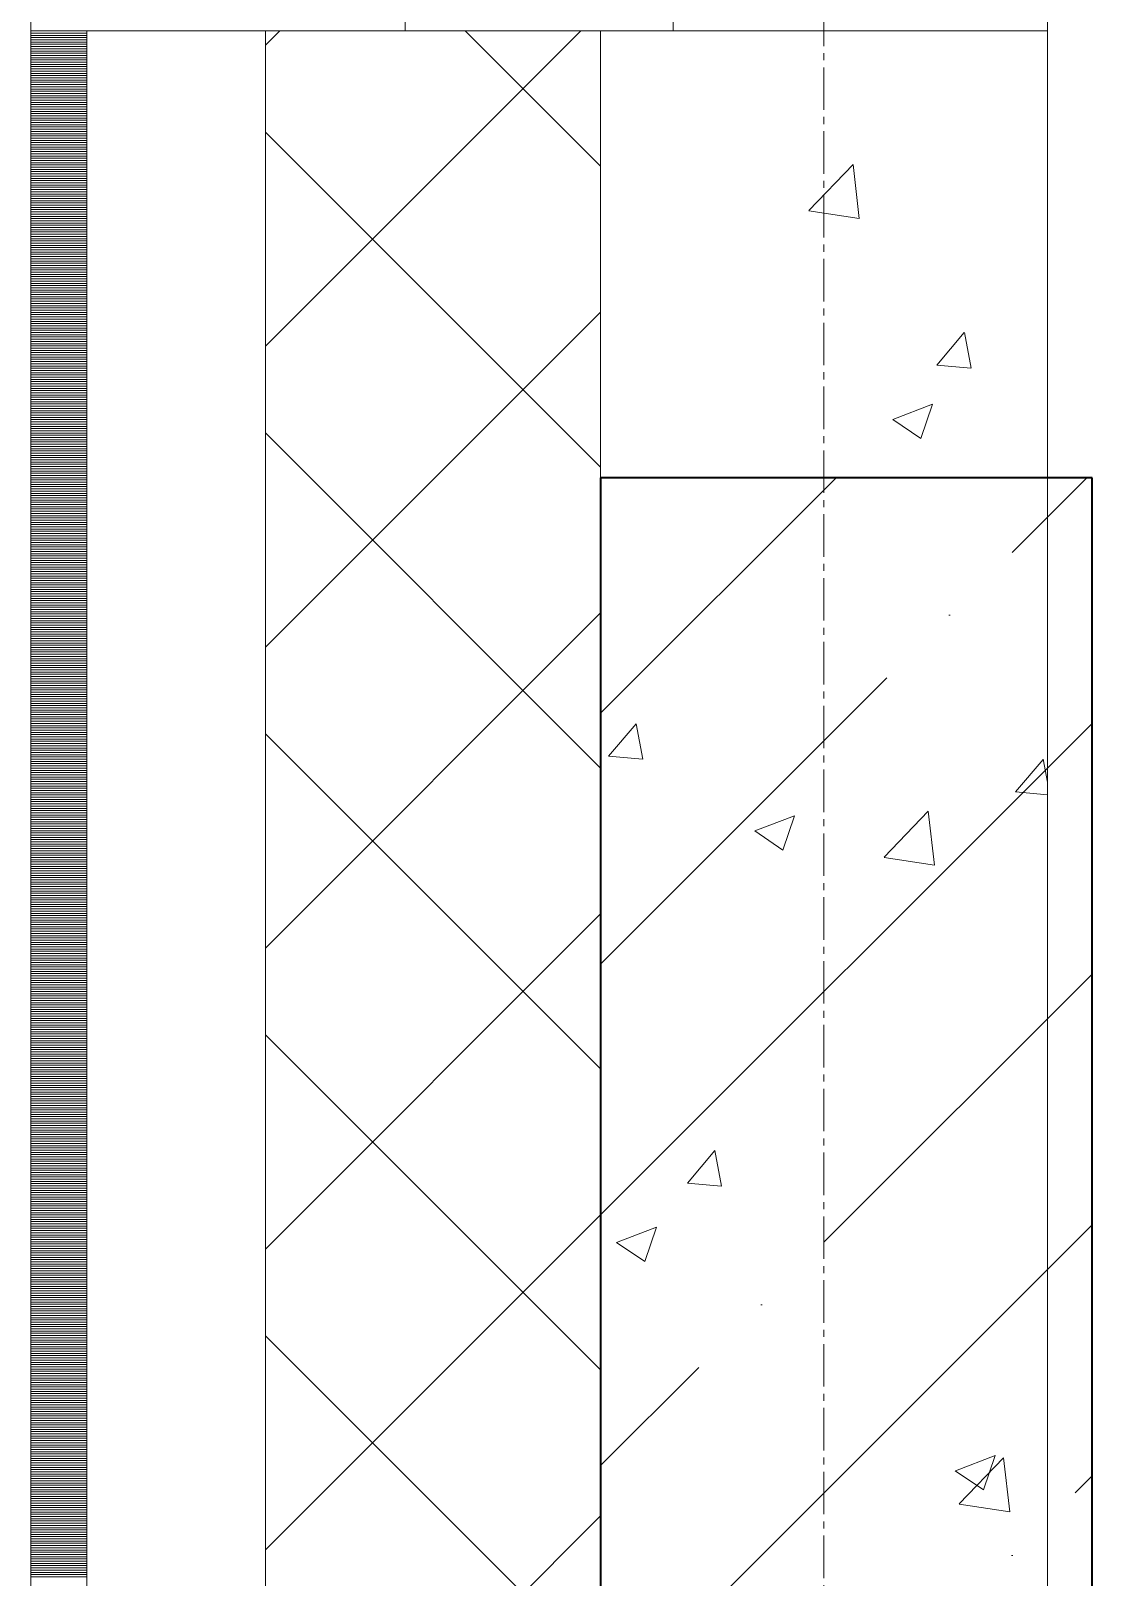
# Model space of a CAD drawing. Header units: millimetres. Extents: x -24360 to 609566, y -391049 to 148426.
# Drawn here: x -355 to 120, y 36108 to 36800 of the extents above; entities that cross this region are included whole.
import ezdxf

# ---------------------------------------------------------------- set-up
doc = ezdxf.new("R2010")
doc.units = ezdxf.units.MM
doc.linetypes.add('CENTER2', pattern=[28.575, 19.05, -3.175, 3.175, -3.175])
doc.linetypes.add('HIDDEN2', pattern=[4.7625, 3.175, -1.5875])
for name, color, linetype, lineweight in [('A-Wall_Материал_Газоблок_Контур', 250, 'Continuous', 0), ('АР_Колонны', 70, 'Continuous', 30), ('АР_Окна', 4, 'Continuous', 5), ('АР_Стены ЖБ', 7, 'Continuous', 30), ('АР_Стены ПЕНОблок', 52, 'Continuous', 20), ('АР_Тонкая', 254, 'Continuous', 5), ('АР_Утеплитель', 31, 'Continuous', 0), ('АР_Штриховка', 8, 'Continuous', 0)]:
    doc.layers.add(name, color=color, linetype=linetype, lineweight=lineweight)
doc.layers.add('АР_Оси_РД_100', color=7, linetype='Continuous', lineweight=0, true_color=0x525252)
doc.layers.add('РД_Оси_100', color=7, linetype='Continuous', lineweight=0, true_color=0x525252)

# ---------------------------------------------------------------- blocks, each defined once
blk = doc.blocks.new('СОШ_2200_АР_ОСИ_М100_28.05.24')
at = {"layer": 'АР_Оси_РД_100', "linetype": 'CENTER2'}
blk.add_line((0, -6155), (0, 139938.679), dxfattribs=at)

msp = doc.modelspace()

# ---------------------------------------------------------------- hatches: boundary and pattern name
at = {"layer": 'АР_Штриховка', "linetype": 'Continuous', "lineweight": 5, "true_color": 0x000000}
h = msp.add_hatch(dxfattribs=at)
h.set_pattern_fill('ANSI35', color=18, scale=25, style=0)
h.paths.add_polyline_path([(-100, 35400), (120, 35400), (120, 36600), (-100, 36600)], flags=0)

# ---------------------------------------------------------------- linework, layer by layer
at = {"layer": 'A-Wall_Материал_Газоблок_Контур', "color": 18, "linetype": 'Continuous', "lineweight": 0, "true_color": 0x000000}
msp.add_line((100, 36800), (100, 40100), dxfattribs=at)
at = {"layer": 'АР_Колонны', "color": 18, "linetype": 'HIDDEN2', "lineweight": 25, "true_color": 0x000000}
for p, q in [((-100, 36600), (120, 36600)), ((-100, 35400), (-100, 36600)), ((120, 36600), (120, 35400))]:
    msp.add_line(p, q, dxfattribs=at)
at = {"layer": 'АР_Колонны', "color": 18, "linetype": 'Continuous', "lineweight": 30, "true_color": 0x000000}
for p, q in [((120, 36600), (-100, 36600)), ((-100, 36600), (-100, 35400)), ((120, 35400), (120, 36600))]:
    msp.add_line(p, q, dxfattribs=at)
at = {"layer": 'АР_Окна', "color": 18, "linetype": 'Continuous', "lineweight": 5, "true_color": 0x000000}
for p, q in [((-355, 40100), (-355, 36800)), ((100, 40100), (100, 36800))]:
    msp.add_line(p, q, dxfattribs=at)
msp.add_lwpolyline([(-67.5, 36850), (-67.5, 36800), (-187.5, 36800), (-187.5, 36850)], close=True, dxfattribs=at)
at = {"layer": 'АР_Стены ЖБ', "color": 18, "linetype": 'Continuous', "lineweight": 40, "true_color": 0x000000}
for p, q in [((120, 36600), (-100, 36600)), ((-100, 36600), (-100, 35400)), ((120, 35400), (120, 36600))]:
    msp.add_line(p, q, dxfattribs=at)
at = {"layer": 'АР_Стены ПЕНОблок', "color": 18, "linetype": 'Continuous', "lineweight": 20, "true_color": 0x000000}
for p, q in [((100, 36800), (-100, 36800)), ((-100, 36800), (-100, 35000)), ((100, 35000), (100, 36800))]:
    msp.add_line(p, q, dxfattribs=at)
at = {"layer": 'АР_Тонкая', "color": 18, "linetype": 'Continuous', "lineweight": 5, "true_color": 0x000000}
for p, q in [((-330, 36800), (-355, 36800)), ((-355, 36800), (-355, 35000)), ((-250, 36800), (-330, 36800)), ((-330, 36800), (-330, 35000)), ((-330, 35000), (-330, 36800)), ((-250, 35000), (-250, 36800))]:
    msp.add_line(p, q, dxfattribs=at)
at = {"layer": 'АР_Утеплитель', "color": 18, "linetype": 'Continuous', "lineweight": 0, "true_color": 0x000000}
for p, q in [((-100, 36800), (-250, 36800)), ((-250, 36800), (-250, 35000)), ((-100, 35000), (-100, 36800))]:
    msp.add_line(p, q, dxfattribs=at)
at = {"layer": 'АР_Штриховка', "color": 18, "linetype": 'Continuous', "lineweight": 0, "true_color": 0x000000}
for p, q in [((-250, 36793.556), (-243.556, 36800)), ((-250, 36658.853), (-108.853, 36800)), ((-100, 36739.445), (-160.555, 36800)), ((-355, 36799), (-330, 36799)), ((-355, 36798), (-330, 36798)), ((-355, 36797), (-330, 36797)), ((-355, 36796), (-330, 36796)), ((-355, 36795), (-330, 36795)), ((-355, 36794), (-330, 36794)), ((-355, 36793), (-330, 36793)), ((-355, 36792), (-330, 36792)), ((-355, 36791), (-330, 36791)), ((-355, 36790), (-330, 36790)), ((-355, 36789), (-330, 36789)), ((-355, 36788), (-330, 36788)), ((-355, 36787), (-330, 36787)), ((-355, 36786), (-330, 36786)), ((-355, 36785), (-330, 36785)), ((-355, 36784), (-330, 36784)), ((-355, 36783), (-330, 36783)), ((-355, 36782), (-330, 36782)), ((-355, 36781), (-330, 36781)), ((-355, 36780), (-330, 36780)), ((-355, 36779), (-330, 36779)), ((-355, 36778), (-330, 36778)), ((-355, 36777), (-330, 36777)), ((-355, 36776), (-330, 36776)), ((-355, 36775), (-330, 36775)), ((-355, 36774), (-330, 36774)), ((-355, 36773), (-330, 36773)), ((-355, 36772), (-330, 36772)), ((-355, 36771), (-330, 36771)), ((-355, 36770), (-330, 36770)), ((-355, 36769), (-330, 36769)), ((-355, 36768), (-330, 36768)), ((-355, 36767), (-330, 36767)), ((-355, 36766), (-330, 36766)), ((-355, 36765), (-330, 36765)), ((-355, 36764), (-330, 36764)), ((-355, 36763), (-330, 36763)), ((-355, 36762), (-330, 36762)), ((-355, 36761), (-330, 36761)), ((-355, 36760), (-330, 36760)), ((-355, 36759), (-330, 36759)), ((-355, 36758), (-330, 36758)), ((-355, 36757), (-330, 36757)), ((-355, 36756), (-330, 36756)), ((-355, 36755), (-330, 36755)), ((-355, 36754), (-330, 36754)), ((-355, 36753), (-330, 36753)), ((-355, 36752), (-330, 36752)), ((-100, 36604.741), (-250, 36754.741)), ((-355, 36751), (-330, 36751)), ((-355, 36750), (-330, 36750)), ((-355, 36749), (-330, 36749)), ((-355, 36748), (-330, 36748)), ((-355, 36747), (-330, 36747)), ((-355, 36746), (-330, 36746)), ((-355, 36745), (-330, 36745)), ((-355, 36744), (-330, 36744)), ((-355, 36743), (-330, 36743)), ((-355, 36742), (-330, 36742)), ((-355, 36741), (-330, 36741)), ((-355, 36740), (-330, 36740)), ((-355, 36739), (-330, 36739)), ((-355, 36738), (-330, 36738)), ((-6.798, 36719.553), (12.985, 36740.172)), ((15.814, 36716.052), (13.008, 36740.175)), ((-355, 36737), (-330, 36737)), ((-355, 36736), (-330, 36736)), ((-355, 36735), (-330, 36735)), ((-355, 36734), (-330, 36734)), ((-355, 36733), (-330, 36733)), ((-355, 36732), (-330, 36732)), ((-355, 36731), (-330, 36731)), ((-355, 36730), (-330, 36730)), ((-355, 36729), (-330, 36729)), ((-355, 36728), (-330, 36728)), ((-355, 36727), (-330, 36727)), ((-355, 36726), (-330, 36726)), ((-355, 36725), (-330, 36725)), ((-355, 36724), (-330, 36724)), ((-355, 36723), (-330, 36723)), ((-355, 36722), (-330, 36722)), ((-355, 36721), (-330, 36721)), ((-355, 36720), (-330, 36720)), ((-355, 36719), (-330, 36719)), ((-355, 36718), (-330, 36718)), ((-355, 36717), (-330, 36717)), ((-6.782, 36719.518), (15.808, 36716.014)), ((-355, 36716), (-330, 36716)), ((-355, 36715), (-330, 36715)), ((-355, 36714), (-330, 36714)), ((-355, 36713), (-330, 36713)), ((-355, 36712), (-330, 36712)), ((-355, 36711), (-330, 36711)), ((-355, 36710), (-330, 36710)), ((-355, 36709), (-330, 36709)), ((-355, 36708), (-330, 36708)), ((-355, 36707), (-330, 36707)), ((-355, 36706), (-330, 36706)), ((-355, 36705), (-330, 36705)), ((-355, 36704), (-330, 36704)), ((-355, 36703), (-330, 36703)), ((-355, 36702), (-330, 36702)), ((-355, 36701), (-330, 36701)), ((-355, 36700), (-330, 36700)), ((-355, 36699), (-330, 36699)), ((-355, 36698), (-330, 36698)), ((-355, 36697), (-330, 36697)), ((-355, 36696), (-330, 36696)), ((-355, 36695), (-330, 36695)), ((-355, 36694), (-330, 36694)), ((-355, 36693), (-330, 36693)), ((-355, 36692), (-330, 36692)), ((-355, 36691), (-330, 36691)), ((-355, 36690), (-330, 36690)), ((-355, 36689), (-330, 36689)), ((-355, 36688), (-330, 36688)), ((-355, 36687), (-330, 36687)), ((-355, 36686), (-330, 36686)), ((-355, 36685), (-330, 36685)), ((-355, 36684), (-330, 36684)), ((-355, 36683), (-330, 36683)), ((-355, 36682), (-330, 36682)), ((-355, 36681), (-330, 36681)), ((-355, 36680), (-330, 36680)), ((-355, 36679), (-330, 36679)), ((-355, 36678), (-330, 36678)), ((-355, 36677), (-330, 36677)), ((-355, 36676), (-330, 36676)), ((-355, 36675), (-330, 36675)), ((-355, 36674), (-330, 36674)), ((-355, 36673), (-330, 36673)), ((-355, 36672), (-330, 36672)), ((-355, 36671), (-330, 36671)), ((-355, 36670), (-330, 36670)), ((-355, 36669), (-330, 36669)), ((-250, 36524.149), (-100, 36674.149)), ((-355, 36668), (-330, 36668)), ((-355, 36667), (-330, 36667)), ((-355, 36666), (-330, 36666)), ((-355, 36665), (-330, 36665)), ((-355, 36664), (-330, 36664)), ((-355, 36663), (-330, 36663)), ((-355, 36662), (-330, 36662)), ((50.55, 36650.4), (62.795, 36664.993)), ((65.82, 36649.087), (62.883, 36665.009)), ((-355, 36661), (-330, 36661)), ((-355, 36660), (-330, 36660)), ((-355, 36659), (-330, 36659)), ((-355, 36658), (-330, 36658)), ((-355, 36657), (-330, 36657)), ((-355, 36656), (-330, 36656)), ((-355, 36655), (-330, 36655)), ((-355, 36654), (-330, 36654)), ((-355, 36653), (-330, 36653)), ((-355, 36652), (-330, 36652)), ((-355, 36651), (-330, 36651)), ((-355, 36650), (-330, 36650)), ((-355, 36649), (-330, 36649)), ((-355, 36648), (-330, 36648)), ((50.55, 36650.399), (65.732, 36649.071)), ((-355, 36647), (-330, 36647)), ((-355, 36646), (-330, 36646)), ((-355, 36645), (-330, 36645)), ((-355, 36644), (-330, 36644)), ((-355, 36643), (-330, 36643)), ((-355, 36642), (-330, 36642)), ((-355, 36641), (-330, 36641)), ((-355, 36640), (-330, 36640)), ((-355, 36639), (-330, 36639)), ((-355, 36638), (-330, 36638)), ((-355, 36637), (-330, 36637)), ((-355, 36636), (-330, 36636)), ((-355, 36635), (-330, 36635)), ((-355, 36634), (-330, 36634)), ((-355, 36633), (-330, 36633)), ((-355, 36632), (-330, 36632)), ((-355, 36631), (-330, 36631)), ((-355, 36630), (-330, 36630)), ((-355, 36629), (-330, 36629)), ((-355, 36628), (-330, 36628)), ((-355, 36627), (-330, 36627)), ((30.789, 36626.077), (48.574, 36632.904)), ((43.417, 36617.53), (48.567, 36632.879)), ((-355, 36626), (-330, 36626)), ((-355, 36625), (-330, 36625)), ((-355, 36624), (-330, 36624)), ((-355, 36623), (-330, 36623)), ((-355, 36622), (-330, 36622)), ((-355, 36621), (-330, 36621)), ((-355, 36620), (-330, 36620)), ((-100, 36470.037), (-250, 36620.037)), ((30.779, 36626.054), (43.413, 36617.531)), ((-355, 36619), (-330, 36619)), ((-355, 36618), (-330, 36618)), ((-355, 36617), (-330, 36617)), ((-355, 36616), (-330, 36616)), ((-355, 36615), (-330, 36615)), ((-355, 36614), (-330, 36614)), ((-355, 36613), (-330, 36613)), ((-355, 36612), (-330, 36612)), ((-355, 36611), (-330, 36611)), ((-355, 36610), (-330, 36610)), ((-355, 36609), (-330, 36609)), ((-355, 36608), (-330, 36608)), ((-355, 36607), (-330, 36607)), ((-355, 36606), (-330, 36606)), ((-355, 36605), (-330, 36605)), ((-355, 36604), (-330, 36604)), ((-355, 36603), (-330, 36603)), ((-355, 36602), (-330, 36602)), ((-355, 36601), (-330, 36601)), ((-355, 36600), (-330, 36600)), ((-355, 36599), (-330, 36599)), ((-355, 36598), (-330, 36598)), ((-355, 36597), (-330, 36597)), ((-355, 36596), (-330, 36596)), ((-355, 36595), (-330, 36595)), ((-355, 36594), (-330, 36594)), ((-355, 36593), (-330, 36593)), ((-355, 36592), (-330, 36592)), ((-355, 36591), (-330, 36591)), ((-355, 36590), (-330, 36590)), ((-355, 36589), (-330, 36589)), ((-355, 36588), (-330, 36588)), ((-355, 36587), (-330, 36587)), ((-355, 36586), (-330, 36586)), ((-355, 36585), (-330, 36585)), ((-355, 36584), (-330, 36584)), ((-355, 36583), (-330, 36583)), ((-355, 36582), (-330, 36582)), ((-355, 36581), (-330, 36581)), ((-355, 36580), (-330, 36580)), ((-355, 36579), (-330, 36579)), ((-355, 36578), (-330, 36578)), ((-355, 36577), (-330, 36577)), ((-355, 36576), (-330, 36576)), ((-355, 36575), (-330, 36575)), ((-355, 36574), (-330, 36574)), ((-355, 36573), (-330, 36573)), ((-355, 36572), (-330, 36572)), ((-355, 36571), (-330, 36571)), ((-355, 36570), (-330, 36570)), ((-355, 36569), (-330, 36569)), ((-355, 36568), (-330, 36568)), ((-355, 36567), (-330, 36567)), ((-355, 36566), (-330, 36566)), ((-355, 36565), (-330, 36565)), ((-355, 36564), (-330, 36564)), ((-355, 36563), (-330, 36563)), ((-355, 36562), (-330, 36562)), ((-355, 36561), (-330, 36561)), ((-355, 36560), (-330, 36560)), ((-355, 36559), (-330, 36559)), ((-355, 36558), (-330, 36558)), ((-355, 36557), (-330, 36557)), ((-355, 36556), (-330, 36556)), ((-355, 36555), (-330, 36555)), ((-355, 36554), (-330, 36554)), ((-355, 36553), (-330, 36553)), ((-355, 36552), (-330, 36552)), ((-355, 36551), (-330, 36551)), ((-355, 36550), (-330, 36550)), ((-355, 36549), (-330, 36549)), ((-355, 36548), (-330, 36548)), ((-355, 36547), (-330, 36547)), ((-355, 36546), (-330, 36546)), ((-355, 36545), (-330, 36545)), ((-355, 36544), (-330, 36544)), ((-355, 36543), (-330, 36543)), ((-355, 36542), (-330, 36542)), ((-355, 36541), (-330, 36541)), ((-355, 36540), (-330, 36540)), ((-355, 36539), (-330, 36539)), ((-355, 36538), (-330, 36538)), ((-355, 36537), (-330, 36537)), ((-250, 36389.445), (-100, 36539.445)), ((-355, 36536), (-330, 36536)), ((-355, 36535), (-330, 36535)), ((-355, 36534), (-330, 36534)), ((-355, 36533), (-330, 36533)), ((-355, 36532), (-330, 36532)), ((-355, 36531), (-330, 36531)), ((-355, 36530), (-330, 36530)), ((-355, 36529), (-330, 36529)), ((-355, 36528), (-330, 36528)), ((-355, 36527), (-330, 36527)), ((-355, 36526), (-330, 36526)), ((-355, 36525), (-330, 36525)), ((-355, 36524), (-330, 36524)), ((-355, 36523), (-330, 36523)), ((-355, 36522), (-330, 36522)), ((-355, 36521), (-330, 36521)), ((-355, 36520), (-330, 36520)), ((-355, 36519), (-330, 36519)), ((-355, 36518), (-330, 36518)), ((-355, 36517), (-330, 36517)), ((-355, 36516), (-330, 36516)), ((-355, 36515), (-330, 36515)), ((-355, 36514), (-330, 36514)), ((-355, 36513), (-330, 36513)), ((-355, 36512), (-330, 36512)), ((-355, 36511), (-330, 36511)), ((-355, 36510), (-330, 36510)), ((-355, 36509), (-330, 36509)), ((-355, 36508), (-330, 36508)), ((-355, 36507), (-330, 36507)), ((-355, 36506), (-330, 36506)), ((-355, 36505), (-330, 36505)), ((-355, 36504), (-330, 36504)), ((-355, 36503), (-330, 36503)), ((-355, 36502), (-330, 36502)), ((-355, 36501), (-330, 36501)), ((-355, 36500), (-330, 36500)), ((-355, 36499), (-330, 36499)), ((-355, 36498), (-330, 36498)), ((-355, 36497), (-330, 36497)), ((-355, 36496), (-330, 36496)), ((-355, 36495), (-330, 36495)), ((-355, 36494), (-330, 36494)), ((-355, 36493), (-330, 36493)), ((-355, 36492), (-330, 36492)), ((-355, 36491), (-330, 36491)), ((-355, 36490), (-330, 36490)), ((-355, 36489), (-330, 36489)), ((-96.391, 36475.282), (-84.146, 36489.875)), ((-81.122, 36473.969), (-84.059, 36489.891)), ((-355, 36488), (-330, 36488)), ((-355, 36487), (-330, 36487)), ((-355, 36486), (-330, 36486)), ((-355, 36485), (-330, 36485)), ((-355, 36484), (-330, 36484)), ((-355, 36483), (-330, 36483)), ((-355, 36482), (-330, 36482)), ((-100, 36335.333), (-250, 36485.333)), ((-355, 36481), (-330, 36481)), ((-355, 36480), (-330, 36480)), ((-355, 36479), (-330, 36479)), ((-355, 36478), (-330, 36478)), ((-355, 36477), (-330, 36477)), ((-355, 36476), (-330, 36476)), ((-355, 36475), (-330, 36475)), ((-96.391, 36475.282), (-81.209, 36473.953)), ((-355, 36474), (-330, 36474)), ((-355, 36473), (-330, 36473)), ((-355, 36472), (-330, 36472)), ((-355, 36471), (-330, 36471)), ((-355, 36470), (-330, 36470)), ((-355, 36469), (-330, 36469)), ((-355, 36468), (-330, 36468)), ((85.794, 36459.343), (98.039, 36473.936)), ((100, 36463.789), (98.125, 36473.952)), ((-355, 36467), (-330, 36467)), ((-355, 36466), (-330, 36466)), ((-355, 36465), (-330, 36465)), ((-355, 36464), (-330, 36464)), ((-355, 36463), (-330, 36463)), ((-355, 36462), (-330, 36462)), ((-355, 36461), (-330, 36461)), ((-355, 36460), (-330, 36460)), ((-355, 36459), (-330, 36459)), ((-355, 36458), (-330, 36458)), ((-355, 36457), (-330, 36457)), ((-355, 36456), (-330, 36456)), ((-355, 36455), (-330, 36455)), ((-355, 36454), (-330, 36454)), ((85.794, 36459.342), (100, 36458.1)), ((-355, 36453), (-330, 36453)), ((-355, 36452), (-330, 36452)), ((-355, 36451), (-330, 36451)), ((-355, 36450), (-330, 36450)), ((-355, 36449), (-330, 36449)), ((-355, 36448), (-330, 36448)), ((-355, 36447), (-330, 36447)), ((-31.013, 36441.889), (-13.228, 36448.716)), ((-18.385, 36433.342), (-13.235, 36448.691)), ((26.877, 36430.085), (46.66, 36450.704)), ((49.489, 36426.584), (46.683, 36450.706)), ((-355, 36446), (-330, 36446)), ((-355, 36445), (-330, 36445)), ((-355, 36444), (-330, 36444)), ((-355, 36443), (-330, 36443)), ((-355, 36442), (-330, 36442)), ((-355, 36441), (-330, 36441)), ((-355, 36440), (-330, 36440)), ((-31.023, 36441.866), (-18.389, 36433.344)), ((-355, 36439), (-330, 36439)), ((-355, 36438), (-330, 36438)), ((-355, 36437), (-330, 36437)), ((-355, 36436), (-330, 36436)), ((-355, 36435), (-330, 36435)), ((-355, 36434), (-330, 36434)), ((-355, 36433), (-330, 36433)), ((-355, 36432), (-330, 36432)), ((-355, 36431), (-330, 36431)), ((-355, 36430), (-330, 36430)), ((-355, 36429), (-330, 36429)), ((-355, 36428), (-330, 36428)), ((-355, 36427), (-330, 36427)), ((-355, 36426), (-330, 36426)), ((26.893, 36430.05), (49.483, 36426.546)), ((-355, 36425), (-330, 36425)), ((-355, 36424), (-330, 36424)), ((-355, 36423), (-330, 36423)), ((-355, 36422), (-330, 36422)), ((-355, 36421), (-330, 36421)), ((-355, 36420), (-330, 36420)), ((-355, 36419), (-330, 36419)), ((-355, 36418), (-330, 36418)), ((-355, 36417), (-330, 36417)), ((-355, 36416), (-330, 36416)), ((-355, 36415), (-330, 36415)), ((-355, 36414), (-330, 36414)), ((-355, 36413), (-330, 36413)), ((-355, 36412), (-330, 36412)), ((-355, 36411), (-330, 36411)), ((-355, 36410), (-330, 36410)), ((-355, 36409), (-330, 36409)), ((-355, 36408), (-330, 36408)), ((-355, 36407), (-330, 36407)), ((-355, 36406), (-330, 36406)), ((-355, 36405), (-330, 36405)), ((-355, 36404), (-330, 36404)), ((-355, 36403), (-330, 36403)), ((-355, 36402), (-330, 36402)), ((-355, 36401), (-330, 36401)), ((-355, 36400), (-330, 36400)), ((-355, 36399), (-330, 36399)), ((-250, 36254.741), (-100, 36404.741)), ((-355, 36398), (-330, 36398)), ((-355, 36397), (-330, 36397)), ((-355, 36396), (-330, 36396)), ((-355, 36395), (-330, 36395)), ((-355, 36394), (-330, 36394)), ((-355, 36393), (-330, 36393)), ((-355, 36392), (-330, 36392)), ((-355, 36391), (-330, 36391)), ((-355, 36390), (-330, 36390)), ((-355, 36389), (-330, 36389)), ((-355, 36388), (-330, 36388)), ((-355, 36387), (-330, 36387)), ((-355, 36386), (-330, 36386)), ((-355, 36385), (-330, 36385)), ((-355, 36384), (-330, 36384)), ((-355, 36383), (-330, 36383)), ((-355, 36382), (-330, 36382)), ((-355, 36381), (-330, 36381)), ((-355, 36380), (-330, 36380)), ((-355, 36379), (-330, 36379)), ((-355, 36378), (-330, 36378)), ((-355, 36377), (-330, 36377)), ((-355, 36376), (-330, 36376)), ((-355, 36375), (-330, 36375)), ((-355, 36374), (-330, 36374)), ((-355, 36373), (-330, 36373)), ((-355, 36372), (-330, 36372)), ((-355, 36371), (-330, 36371)), ((-355, 36370), (-330, 36370)), ((-355, 36369), (-330, 36369)), ((-355, 36368), (-330, 36368)), ((-355, 36367), (-330, 36367)), ((-355, 36366), (-330, 36366)), ((-355, 36365), (-330, 36365)), ((-355, 36364), (-330, 36364)), ((-355, 36363), (-330, 36363)), ((-355, 36362), (-330, 36362)), ((-355, 36361), (-330, 36361)), ((-355, 36360), (-330, 36360)), ((-355, 36359), (-330, 36359)), ((-355, 36358), (-330, 36358)), ((-355, 36357), (-330, 36357)), ((-355, 36356), (-330, 36356)), ((-355, 36355), (-330, 36355)), ((-355, 36354), (-330, 36354)), ((-355, 36353), (-330, 36353)), ((-355, 36352), (-330, 36352)), ((-355, 36351), (-330, 36351)), ((-355, 36350), (-330, 36350)), ((-100, 36200.63), (-250, 36350.63)), ((-355, 36349), (-330, 36349)), ((-355, 36348), (-330, 36348)), ((-355, 36347), (-330, 36347)), ((-355, 36346), (-330, 36346)), ((-355, 36345), (-330, 36345)), ((-355, 36344), (-330, 36344)), ((-355, 36343), (-330, 36343)), ((-355, 36342), (-330, 36342)), ((-355, 36341), (-330, 36341)), ((-355, 36340), (-330, 36340)), ((-355, 36339), (-330, 36339)), ((-355, 36338), (-330, 36338)), ((-355, 36337), (-330, 36337)), ((-355, 36336), (-330, 36336)), ((-355, 36335), (-330, 36335)), ((-355, 36334), (-330, 36334)), ((-355, 36333), (-330, 36333)), ((-355, 36332), (-330, 36332)), ((-355, 36331), (-330, 36331)), ((-355, 36330), (-330, 36330)), ((-355, 36329), (-330, 36329)), ((-355, 36328), (-330, 36328)), ((-355, 36327), (-330, 36327)), ((-355, 36326), (-330, 36326)), ((-355, 36325), (-330, 36325)), ((-355, 36324), (-330, 36324)), ((-355, 36323), (-330, 36323)), ((-355, 36322), (-330, 36322)), ((-355, 36321), (-330, 36321)), ((-355, 36320), (-330, 36320)), ((-355, 36319), (-330, 36319)), ((-355, 36318), (-330, 36318)), ((-355, 36317), (-330, 36317)), ((-355, 36316), (-330, 36316)), ((-355, 36315), (-330, 36315)), ((-355, 36314), (-330, 36314)), ((-355, 36313), (-330, 36313)), ((-355, 36312), (-330, 36312)), ((-355, 36311), (-330, 36311)), ((-355, 36310), (-330, 36310)), ((-355, 36309), (-330, 36309)), ((-355, 36308), (-330, 36308)), ((-355, 36307), (-330, 36307)), ((-355, 36306), (-330, 36306)), ((-355, 36305), (-330, 36305)), ((-355, 36304), (-330, 36304)), ((-355, 36303), (-330, 36303)), ((-355, 36302), (-330, 36302)), ((-355, 36301), (-330, 36301)), ((-355, 36300), (-330, 36300)), ((-355, 36299), (-330, 36299)), ((-355, 36298), (-330, 36298)), ((-355, 36297), (-330, 36297)), ((-355, 36296), (-330, 36296)), ((-355, 36295), (-330, 36295)), ((-61.148, 36284.225), (-48.902, 36298.818)), ((-45.879, 36282.912), (-48.816, 36298.834)), ((-355, 36294), (-330, 36294)), ((-355, 36293), (-330, 36293)), ((-355, 36292), (-330, 36292)), ((-355, 36291), (-330, 36291)), ((-355, 36290), (-330, 36290)), ((-355, 36289), (-330, 36289)), ((-355, 36288), (-330, 36288)), ((-355, 36287), (-330, 36287)), ((-355, 36286), (-330, 36286)), ((-355, 36285), (-330, 36285)), ((-355, 36284), (-330, 36284)), ((-355, 36283), (-330, 36283)), ((-355, 36282), (-330, 36282)), ((-355, 36281), (-330, 36281)), ((-61.148, 36284.225), (-45.966, 36282.896)), ((-355, 36280), (-330, 36280)), ((-355, 36279), (-330, 36279)), ((-355, 36278), (-330, 36278)), ((-355, 36277), (-330, 36277)), ((-355, 36276), (-330, 36276)), ((-355, 36275), (-330, 36275)), ((-355, 36274), (-330, 36274)), ((-355, 36273), (-330, 36273)), ((-355, 36272), (-330, 36272)), ((-355, 36271), (-330, 36271)), ((-355, 36270), (-330, 36270)), ((-355, 36269), (-330, 36269)), ((-355, 36268), (-330, 36268)), ((-355, 36267), (-330, 36267)), ((-250, 36120.037), (-100, 36270.037)), ((-355, 36266), (-330, 36266)), ((-355, 36265), (-330, 36265)), ((-355, 36264), (-330, 36264)), ((-355, 36263), (-330, 36263)), ((-355, 36262), (-330, 36262)), ((-355, 36261), (-330, 36261)), ((-355, 36260), (-330, 36260)), ((-92.815, 36257.701), (-75.03, 36264.528)), ((-80.187, 36249.154), (-75.037, 36264.503)), ((-355, 36259), (-330, 36259)), ((-355, 36258), (-330, 36258)), ((-355, 36257), (-330, 36257)), ((-355, 36256), (-330, 36256)), ((-355, 36255), (-330, 36255)), ((-355, 36254), (-330, 36254)), ((-355, 36253), (-330, 36253)), ((-92.825, 36257.678), (-80.191, 36249.156)), ((-355, 36252), (-330, 36252)), ((-355, 36251), (-330, 36251)), ((-355, 36250), (-330, 36250)), ((-355, 36249), (-330, 36249)), ((-355, 36248), (-330, 36248)), ((-355, 36247), (-330, 36247)), ((-355, 36246), (-330, 36246)), ((-355, 36245), (-330, 36245)), ((-355, 36244), (-330, 36244)), ((-355, 36243), (-330, 36243)), ((-355, 36242), (-330, 36242)), ((-355, 36241), (-330, 36241)), ((-355, 36240), (-330, 36240)), ((-355, 36239), (-330, 36239)), ((-355, 36238), (-330, 36238)), ((-355, 36237), (-330, 36237)), ((-355, 36236), (-330, 36236)), ((-355, 36235), (-330, 36235)), ((-355, 36234), (-330, 36234)), ((-355, 36233), (-330, 36233)), ((-355, 36232), (-330, 36232)), ((-355, 36231), (-330, 36231)), ((-355, 36230), (-330, 36230)), ((-355, 36229), (-330, 36229)), ((-355, 36228), (-330, 36228)), ((-355, 36227), (-330, 36227)), ((-355, 36226), (-330, 36226)), ((-355, 36225), (-330, 36225)), ((-355, 36224), (-330, 36224)), ((-355, 36223), (-330, 36223)), ((-355, 36222), (-330, 36222)), ((-355, 36221), (-330, 36221)), ((-355, 36220), (-330, 36220)), ((-355, 36219), (-330, 36219)), ((-355, 36218), (-330, 36218)), ((-355, 36217), (-330, 36217)), ((-355, 36216), (-330, 36216)), ((-355, 36215), (-330, 36215)), ((-355, 36214), (-330, 36214)), ((-355, 36213), (-330, 36213)), ((-355, 36212), (-330, 36212)), ((-100, 36065.926), (-250, 36215.926)), ((-355, 36211), (-330, 36211)), ((-355, 36210), (-330, 36210)), ((-355, 36209), (-330, 36209)), ((-355, 36208), (-330, 36208)), ((-355, 36207), (-330, 36207)), ((-355, 36206), (-330, 36206)), ((-355, 36205), (-330, 36205)), ((-355, 36204), (-330, 36204)), ((-355, 36203), (-330, 36203)), ((-355, 36202), (-330, 36202)), ((-355, 36201), (-330, 36201)), ((-355, 36200), (-330, 36200)), ((-355, 36199), (-330, 36199)), ((-355, 36198), (-330, 36198)), ((-355, 36197), (-330, 36197)), ((-355, 36196), (-330, 36196)), ((-355, 36195), (-330, 36195)), ((-355, 36194), (-330, 36194)), ((-355, 36193), (-330, 36193)), ((-355, 36192), (-330, 36192)), ((-355, 36191), (-330, 36191)), ((-355, 36190), (-330, 36190)), ((-355, 36189), (-330, 36189)), ((-355, 36188), (-330, 36188)), ((-355, 36187), (-330, 36187)), ((-355, 36186), (-330, 36186)), ((-355, 36185), (-330, 36185)), ((-355, 36184), (-330, 36184)), ((-355, 36183), (-330, 36183)), ((-355, 36182), (-330, 36182)), ((-355, 36181), (-330, 36181)), ((-355, 36180), (-330, 36180)), ((-355, 36179), (-330, 36179)), ((-355, 36178), (-330, 36178)), ((-355, 36177), (-330, 36177)), ((-355, 36176), (-330, 36176)), ((-355, 36175), (-330, 36175)), ((-355, 36174), (-330, 36174)), ((-355, 36173), (-330, 36173)), ((-355, 36172), (-330, 36172)), ((-355, 36171), (-330, 36171)), ((-355, 36170), (-330, 36170)), ((-355, 36169), (-330, 36169)), ((-355, 36168), (-330, 36168)), ((-355, 36167), (-330, 36167)), ((-355, 36166), (-330, 36166)), ((-355, 36165), (-330, 36165)), ((-355, 36164), (-330, 36164)), ((-355, 36163), (-330, 36163)), ((-355, 36162), (-330, 36162)), ((-355, 36161), (-330, 36161)), ((-355, 36160), (-330, 36160)), ((-355, 36159), (-330, 36159)), ((-355, 36158), (-330, 36158)), ((-355, 36157), (-330, 36157)), ((-355, 36156), (-330, 36156)), ((58.8, 36155.436), (76.584, 36162.263)), ((60.551, 36140.616), (80.335, 36161.235)), ((71.427, 36146.889), (76.577, 36162.238)), ((83.164, 36137.115), (80.357, 36161.238)), ((-355, 36155), (-330, 36155)), ((-355, 36154), (-330, 36154)), ((-355, 36153), (-330, 36153)), ((-355, 36152), (-330, 36152)), ((-355, 36151), (-330, 36151)), ((-355, 36150), (-330, 36150)), ((-355, 36149), (-330, 36149)), ((58.789, 36155.412), (71.424, 36146.89)), ((-355, 36148), (-330, 36148)), ((-355, 36147), (-330, 36147)), ((-355, 36146), (-330, 36146)), ((-355, 36145), (-330, 36145)), ((-355, 36144), (-330, 36144)), ((-355, 36143), (-330, 36143)), ((-355, 36142), (-330, 36142)), ((-355, 36141), (-330, 36141)), ((-355, 36140), (-330, 36140)), ((-355, 36139), (-330, 36139)), ((-355, 36138), (-330, 36138)), ((-355, 36137), (-330, 36137)), ((-355, 36136), (-330, 36136)), ((-250, 35985.333), (-100, 36135.333)), ((60.568, 36140.581), (83.158, 36137.078)), ((-355, 36135), (-330, 36135)), ((-355, 36134), (-330, 36134)), ((-355, 36133), (-330, 36133)), ((-355, 36132), (-330, 36132)), ((-355, 36131), (-330, 36131)), ((-355, 36130), (-330, 36130)), ((-355, 36129), (-330, 36129)), ((-355, 36128), (-330, 36128)), ((-355, 36127), (-330, 36127)), ((-355, 36126), (-330, 36126)), ((-355, 36125), (-330, 36125)), ((-355, 36124), (-330, 36124)), ((-355, 36123), (-330, 36123)), ((-355, 36122), (-330, 36122)), ((-355, 36121), (-330, 36121)), ((-355, 36120), (-330, 36120)), ((-355, 36119), (-330, 36119)), ((-355, 36118), (-330, 36118)), ((-355, 36117), (-330, 36117)), ((-355, 36116), (-330, 36116)), ((-355, 36115), (-330, 36115)), ((-355, 36114), (-330, 36114)), ((-355, 36113), (-330, 36113)), ((-355, 36112), (-330, 36112)), ((-355, 36111), (-330, 36111)), ((-355, 36110), (-330, 36110)), ((-355, 36109), (-330, 36109)), ((-355, 36108), (-330, 36108))]:
    msp.add_line(p, q, dxfattribs=at)

# ---------------------------------------------------------------- block references
at = {"layer": 'РД_Оси_100'}
msp.add_blockref('СОШ_2200_АР_ОСИ_М100_28.05.24', (0, 0), dxfattribs=at)

doc.saveas('drawing.dxf')
